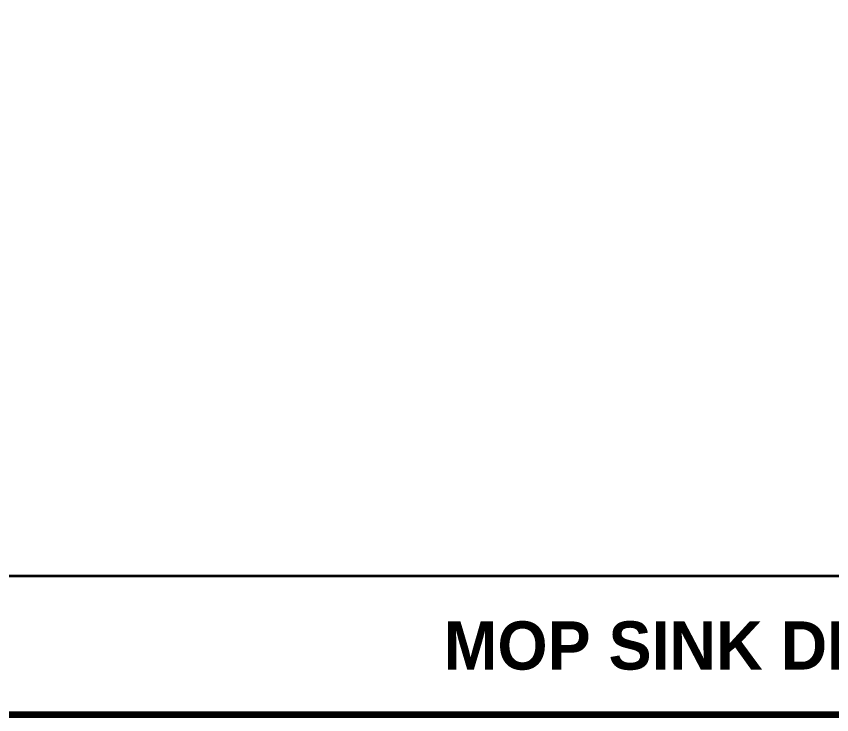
# Model space of a CAD drawing. Header units: inches. Extents: x 2025 to 34930, y -6955 to 4650.
# Drawn here: x 9546.8 to 9650.2, y -2646.9 to -2558.2 of the extents above; entities that cross this region are included whole.
import ezdxf

# ---------------------------------------------------------------- set-up
doc = ezdxf.new("R2010")
doc.units = ezdxf.units.IN
doc.header["$MEASUREMENT"] = 0
doc.layers.add('PDF-TEXT', color=7, linetype='Continuous', lineweight=35)
doc.styles.add('PDF Arial Bold', font='arialbd.ttf')
doc.styles.add('SWISS', font='swissl.ttf')
doc.dimstyles.new('STANDARD$7', dxfattribs={"dimscale": 48, "dimtxt": 0.125, "dimasz": 0.125, "dimexe": 0.0625, "dimexo": 0.0625, "dimgap": 0.0625, "dimtad": 1, "dimdec": 0, "dimzin": 3, "dimdsep": 46, "dimlunit": 4, "dimtxsty": 'SWISS', "dimcen": 0.0625, "dimadec": 0, "dimazin": 0, "dimtfac": 1, "dimtdec": 0, "dimtmove": 0, "dimatfit": 3, "dimfxl": 1, "dimfrac": 2, "dimtolj": 1, "dimtzin": 0, "dimarcsym": 0})

msp = doc.modelspace()

# ---------------------------------------------------------------- linework, layer by layer
at = {"layer": 'PDF-TEXT'}
msp.add_line((9787.29, -2629.28), (8343.83, -2629.28), dxfattribs=at)
at = {"layer": 'PDF-TEXT', "color": 42, "lineweight": 100}
msp.add_line((9787.29, -2646.85), (8343.83, -2646.85), dxfattribs=at)

# ---------------------------------------------------------------- texts
at = {"layer": 'PDF-TEXT', "insert": (9637.16, -2638.11), "char_height": 6.1202, "width": 186.6721, "attachment_point": 5, "style": 'PDF Arial Bold'}
msp.add_mtext('{\\fCentury Gothic|b1|i0|c0|p34;MOP SINK DETAIL}', dxfattribs=at)

# ---------------------------------------------------------------- leaders
at = {"layer": 'PDF-TEXT'}
msp.add_leader([(9648.94, -2288.56), (9692.53, -2312.05), (9715.02, -2312.05)], dimstyle='STANDARD$7', override={"dimscale": 4608.000444, "dimtxt": 0.938, "dimasz": 0.125}, dxfattribs=at)

doc.saveas('drawing.dxf')
